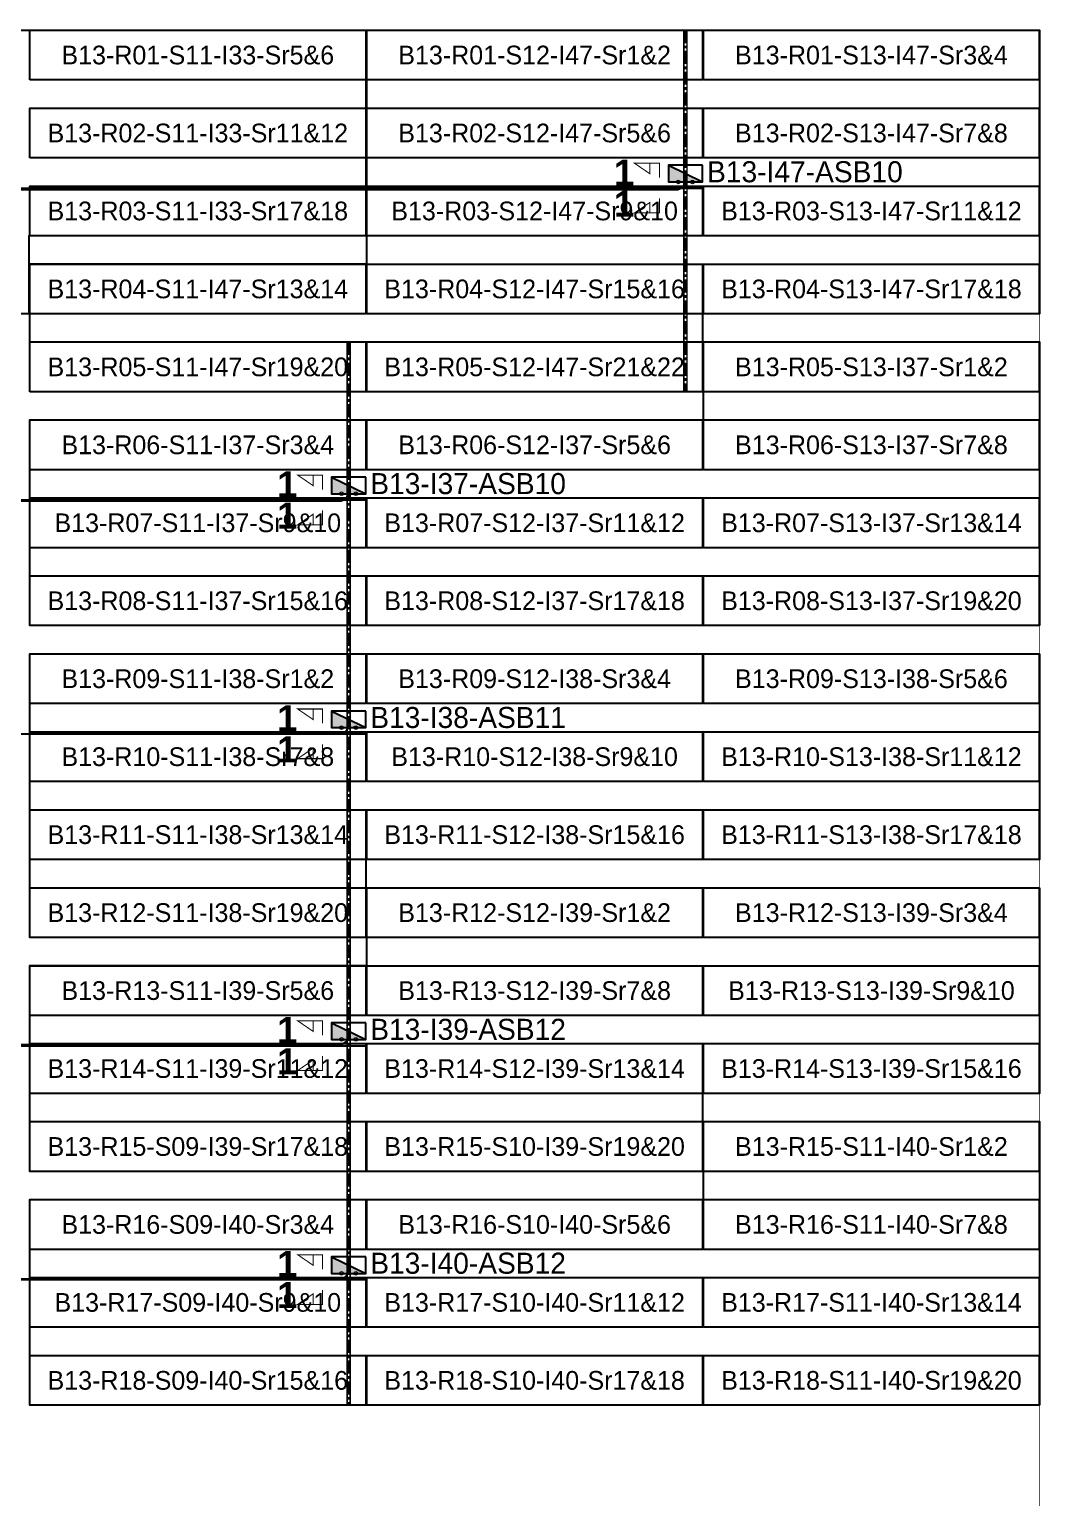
# Model space of a CAD drawing. Header units: metres. Extents: x 531333 to 531754, y 2674782 to 2675087.
# Drawn here: x 531657 to 531754.1, y 2674945.4 to 2675086.7 of the extents above; entities that cross this region are included whole.
import ezdxf
from ezdxf.enums import TextEntityAlignment as Align

# ---------------------------------------------------------------- set-up
doc = ezdxf.new("R2010")
doc.units = ezdxf.units.M
doc.header["$MEASUREMENT"] = 0
doc.linetypes.add('CENTER', pattern=[2, 1.25, -0.25, 0.25, -0.25])
doc.layers.add('Boundary-12.5 MW Block', color=6, linetype='Continuous', lineweight=9)
doc.layers.add('PILE', color=1, linetype='Continuous', lineweight=15)
for name, color, linetype in [('DC Trench BL-13', 40, 'Continuous'), ('E-Inverter Grouping', 2, 'Continuous'), ('Inverter Block-13', 7, 'Continuous'), ('LT Cable(AG) INV to LT Panel BL-13', 2, 'Continuous'), ('Messenger Wire Block-13 (Master Path)', 30, 'Continuous'), ('Messenger Wire Block-13 (MW Path)', 191, 'Continuous'), ('MMS Table Block-13', 8, 'Continuous'), ('Plan Line - DC BL-13', 40, 'Continuous'), ('Section Marking BL-13', 2, 'Continuous')]:
    doc.layers.add(name, color=color, linetype=linetype)
doc.styles.add('BoldTextStyle', font='arialbd.ttf')
doc.styles.get("Standard").update_dxf_attribs({"font": 'Adani Regular.ttf'})

# ---------------------------------------------------------------- blocks, each defined once
blk = doc.blocks.new('MMS Table (32.292 x 4.788)')
at = {"color": 0}
blk.add_lwpolyline([(0, -0.002), (0, 4.786), (32.292, 4.786), (32.292, -0.002)], close=True, dxfattribs=at)
at = {"color": 7}
blk.add_attdef('ID1', text='', height=1.8, dxfattribs=at).set_placement((16.146, 2.392), align=Align.MIDDLE_CENTER)
blk = doc.blocks.new('Inverter Block')
h = blk.add_hatch(color=0)
h.dxf.hatch_style = 1
h.paths.add_polyline_path([(-1.46, 2.27), (-1.46, 0.85), (1.46, 0.85)])
at = {"color": 0}
blk.add_lwpolyline([(1.46, 2.27), (-1.46, 2.27), (-1.46, 0.85), (1.46, 0.85)], close=True, dxfattribs=at)
blk.add_lwpolyline([(-1.46, 2.27), (1.46, 0.85)], dxfattribs=at)
at = {"layer": 'PILE'}
for centre in [(-0.61, 0.85), (0.61, 0.85)]:
    blk.add_circle(centre, 0.156, dxfattribs=at)
at = {"color": 7}
blk.add_attdef('ID', (-1.46, 3.01), '', height=1.8, dxfattribs=at)

msp = doc.modelspace()

# ---------------------------------------------------------------- linework, layer by layer
at = {"layer": 'Boundary-12.5 MW Block', "const_width": 0.05}
msp.add_lwpolyline([(531333.1, 2675086.58), (531754.1, 2675086.58), (531754.1, 2674781.79), (531365.49, 2674781.79), (531365.49, 2674916.79), (531333.1, 2674916.79)], close=True, dxfattribs=at)
at = {"layer": 'DC Trench BL-13', "color": 40, "const_width": 0.15}
for points in [[(531720.21, 2675086.58), (531719.91, 2675086.58), (531719.91, 2675051.79), (531720.21, 2675051.79)], [(531687.82, 2675056.58), (531687.52, 2675056.58), (531687.52, 2674954.29), (531687.82, 2674954.29)]]:
    msp.add_lwpolyline(points, close=True, dxfattribs=at)
at = {"layer": 'E-Inverter Grouping'}
for points in [[(531689.31, 2675066.79), (531656.92, 2675066.79), (531656.92, 2675059.29), (531592.24, 2675059.29), (531592.24, 2675086.58), (531689.31, 2675086.58)], [(531657.02, 2675051.79), (531657.02, 2675064.08), (531689.41, 2675064.08), (531689.41, 2675086.58), (531754.1, 2675086.58), (531754.1, 2675059.29), (531721.7, 2675059.29), (531721.7, 2675051.79)]]:
    msp.add_lwpolyline(points, close=True, dxfattribs=at)
at = {"layer": 'E-Inverter Grouping', "color": 3}
for points in [[(531754.1, 2675029.29), (531657.02, 2675029.29), (531657.02, 2675049.08), (531721.8, 2675049.08), (531721.8, 2675056.58), (531754.1, 2675056.58)], [(531754.1, 2675026.58), (531754.1, 2675006.79), (531689.31, 2675006.79), (531689.31, 2674999.29), (531657.02, 2674999.29), (531657.02, 2675026.58)], [(531754.1, 2675004.08), (531754.1, 2674984.29), (531721.7, 2674984.29), (531721.7, 2674976.79), (531657.02, 2674976.79), (531657.02, 2674996.58), (531689.41, 2674996.58), (531689.41, 2675004.08)], [(531754.1, 2674954.29), (531657.02, 2674954.29), (531657.02, 2674974.08), (531721.8, 2674974.08), (531721.8, 2674981.58), (531754.1, 2674981.58)]]:
    msp.add_lwpolyline(points, close=True, dxfattribs=at)
at = {"layer": 'LT Cable(AG) INV to LT Panel BL-13', "color": 5}
for points in [[(531555.53, 2674969.95), (531552.06, 2674969.95, -0.414214), (531551.16, 2674970.85), (531551.16, 2674973.89, 0.214019), (531550.86, 2674974.57), (531544.14, 2674980.54, -0.214019), (531543.84, 2674981.22), (531543.84, 2674982.86, -0.0289), (531543.85, 2674982.96), (531543.9, 2674983.44, 0.028904), (531543.91, 2674983.54), (531543.91, 2675070.34, -0.414219), (531544.81, 2675071.24), (531719.16, 2675071.24, 0.414214), (531720.06, 2675072.14), (531720.06, 2675072.69)], [(531555.53, 2674969.9), (531552.01, 2674969.9, -0.414214), (531551.11, 2674970.8), (531551.11, 2674973.87, 0.214019), (531550.81, 2674974.54), (531544.09, 2674980.52, -0.214019), (531543.79, 2674981.19), (531543.79, 2674982.86, -0.0289), (531543.8, 2674982.96), (531543.85, 2674983.44, 0.028904), (531543.86, 2674983.55), (531543.86, 2675040.39, -0.414219), (531544.76, 2675041.29), (531686.77, 2675041.29, 0.414214), (531687.67, 2675042.19), (531687.67, 2675042.69)], [(531553.59, 2674969.83), (531551.93, 2674969.83, -0.414214), (531551.03, 2674970.73), (531551.03, 2674973.84, 0.214019), (531550.73, 2674974.51), (531544.02, 2674980.49, -0.214019), (531543.72, 2674981.16), (531543.72, 2674982.86, -0.0289), (531543.72, 2674982.97), (531543.78, 2674983.45, 0.028904), (531543.78, 2674983.55), (531543.78, 2675017.97, -0.414219), (531544.68, 2675018.87), (531686.77, 2675018.87, 0.414214), (531687.67, 2675019.77), (531687.67, 2675020.19)], [(531551.52, 2674969.75, -0.32196), (531550.91, 2674970.6), (531550.91, 2674973.78, 0.214019), (531550.61, 2674974.45), (531543.89, 2674980.43, -0.214019), (531543.59, 2674981.1), (531543.59, 2674982.87, -0.0289), (531543.6, 2674982.97), (531543.65, 2674983.45, 0.028904), (531543.66, 2674983.56), (531543.66, 2674988.09, -0.414219), (531544.56, 2674988.99), (531686.77, 2674988.99, 0.414214), (531687.67, 2674989.89), (531687.67, 2674990.19)], [(531551.52, 2674969.82, -0.305689), (531550.96, 2674970.65), (531550.96, 2674973.8, 0.214019), (531550.66, 2674974.48), (531543.94, 2674980.45, -0.214019), (531543.64, 2674981.13), (531543.64, 2674982.87, -0.0289), (531543.65, 2674982.97), (531543.7, 2674983.45, 0.028904), (531543.71, 2674983.55), (531543.71, 2674988.04, -0.414219), (531544.61, 2674988.94), (531606.08, 2674988.94, -0.414214), (531606.98, 2674988.04), (531606.98, 2674967.34, 0.414214), (531607.88, 2674966.44), (531686.77, 2674966.44, 0.414214), (531687.67, 2674967.34), (531687.67, 2674967.69)]]:
    msp.add_lwpolyline(points, format="xyb", dxfattribs=at)
at = {"layer": 'Messenger Wire Block-13 (Master Path)'}
for points in [[(531543.77, 2675071.38), (531721.7, 2675071.38)], [(531543.77, 2675041.38), (531689.31, 2675041.38)], [(531543.77, 2675018.88), (531689.31, 2675018.88)], [(531543.77, 2674988.88), (531689.31, 2674988.88)], [(531606.92, 2674966.38), (531689.31, 2674966.38)]]:
    msp.add_lwpolyline(points, dxfattribs=at)
at = {"layer": 'Messenger Wire Block-13 (MW Path)', "const_width": 0.1}
for points in [[(531543.77, 2675071.38), (531721.7, 2675071.38)], [(531543.77, 2675041.38), (531689.31, 2675041.38)], [(531543.77, 2675018.88), (531689.31, 2675018.88)], [(531543.77, 2674988.88), (531689.31, 2674988.88)], [(531606.92, 2674966.38), (531689.31, 2674966.38)]]:
    msp.add_lwpolyline(points, dxfattribs=at)
at = {"layer": 'Plan Line - DC BL-13', "color": 6, "linetype": 'CENTER'}
for points in [[(531720.06, 2675086.58), (531720.06, 2675051.79)], [(531687.67, 2675056.58), (531687.67, 2674954.29)]]:
    msp.add_lwpolyline(points, dxfattribs=at)
at = {"layer": 'Section Marking BL-13', "color": 94, "lineweight": 35, "true_color": 0x00a500, "const_width": 0.1}
for points in [[(531717.56, 2675072.38), (531717.56, 2675073.77), (531715.16, 2675073.77), (531716.64, 2675072.76), (531716.64, 2675073.77)], [(531717.56, 2675070.38), (531717.56, 2675068.99), (531715.16, 2675068.99), (531716.64, 2675070), (531716.64, 2675068.99)], [(531685.17, 2675042.38), (531685.17, 2675043.77), (531682.77, 2675043.77), (531684.25, 2675042.76), (531684.25, 2675043.77)], [(531685.17, 2675040.38), (531685.17, 2675038.99), (531682.77, 2675038.99), (531684.25, 2675040), (531684.25, 2675038.99)], [(531685.17, 2675019.88), (531685.17, 2675021.27), (531682.77, 2675021.27), (531684.25, 2675020.26), (531684.25, 2675021.27)], [(531685.17, 2675017.88), (531685.17, 2675016.49), (531682.77, 2675016.49), (531684.25, 2675017.5), (531684.25, 2675016.49)], [(531685.17, 2674989.88), (531685.17, 2674991.27), (531682.77, 2674991.27), (531684.25, 2674990.26), (531684.25, 2674991.27)], [(531685.17, 2674987.88), (531685.17, 2674986.49), (531682.77, 2674986.49), (531684.25, 2674987.5), (531684.25, 2674986.49)], [(531685.17, 2674967.38), (531685.17, 2674968.77), (531682.77, 2674968.77), (531684.25, 2674967.76), (531684.25, 2674968.77)], [(531685.17, 2674965.38), (531685.17, 2674963.99), (531682.77, 2674963.99), (531684.25, 2674965), (531684.25, 2674963.99)]]:
    msp.add_lwpolyline(points, dxfattribs=at)

# ---------------------------------------------------------------- block references
at = {"layer": 'Inverter Block-13'}
ref = msp.add_blockref('Inverter Block', (531720.06, 2675071.02), dxfattribs=dict(at, xscale=1.124999999976148, yscale=1.124999999976148, zscale=1.124999999976148))
ref.add_attrib('ID', 'B13-I47-ASB10', (531722.14, 2675071.94), dxfattribs={"layer": '0', "color": 7, "height": 2.025})
ref = msp.add_blockref('Inverter Block', (531687.67, 2675041.02), dxfattribs=dict(at, xscale=1.124999999976148, yscale=1.124999999976148, zscale=1.124999999976148))
ref.add_attrib('ID', 'B13-I37-ASB10', (531689.75, 2675041.94), dxfattribs={"layer": '0', "color": 7, "height": 2.025})
ref = msp.add_blockref('Inverter Block', (531687.67, 2675018.52), dxfattribs=dict(at, xscale=1.124999999976148, yscale=1.124999999976148, zscale=1.124999999976148))
ref.add_attrib('ID', 'B13-I38-ASB11', (531689.75, 2675019.44), dxfattribs={"layer": '0', "color": 7, "height": 2.025})
ref = msp.add_blockref('Inverter Block', (531687.67, 2674988.52), dxfattribs=dict(at, xscale=1.124999999976148, yscale=1.124999999976148, zscale=1.124999999976148))
ref.add_attrib('ID', 'B13-I39-ASB12', (531689.75, 2674989.44), dxfattribs={"layer": '0', "color": 7, "height": 2.025})
ref = msp.add_blockref('Inverter Block', (531687.67, 2674966.02), dxfattribs=dict(at, xscale=1.124999999976148, yscale=1.124999999976148, zscale=1.124999999976148))
ref.add_attrib('ID', 'B13-I40-ASB12', (531689.75, 2674966.94), dxfattribs={"layer": '0', "color": 7, "height": 2.025})
at = {"layer": 'MMS Table Block-13'}
for p, values in [((531657.02, 2675081.79), {'ID1': 'B13-R01-S11-I33-Sr5&6'}), ((531689.41, 2675081.79), {'ID1': 'B13-R01-S12-I47-Sr1&2'}), ((531721.8, 2675081.79), {'ID1': 'B13-R01-S13-I47-Sr3&4'}), ((531657.02, 2675074.29), {'ID1': 'B13-R02-S11-I33-Sr11&12'}), ((531689.41, 2675074.29), {'ID1': 'B13-R02-S12-I47-Sr5&6'}), ((531721.8, 2675074.29), {'ID1': 'B13-R02-S13-I47-Sr7&8'}), ((531657.02, 2675066.79), {'ID1': 'B13-R03-S11-I33-Sr17&18'}), ((531689.41, 2675066.79), {'ID1': 'B13-R03-S12-I47-Sr9&10'}), ((531721.8, 2675066.79), {'ID1': 'B13-R03-S13-I47-Sr11&12'}), ((531657.02, 2675059.29), {'ID1': 'B13-R04-S11-I47-Sr13&14'}), ((531689.41, 2675059.29), {'ID1': 'B13-R04-S12-I47-Sr15&16'}), ((531721.8, 2675059.29), {'ID1': 'B13-R04-S13-I47-Sr17&18'}), ((531657.02, 2675051.79), {'ID1': 'B13-R05-S11-I47-Sr19&20'}), ((531689.41, 2675051.79), {'ID1': 'B13-R05-S12-I47-Sr21&22'}), ((531721.8, 2675051.79), {'ID1': 'B13-R05-S13-I37-Sr1&2'}), ((531657.02, 2675044.29), {'ID1': 'B13-R06-S11-I37-Sr3&4'}), ((531689.41, 2675044.29), {'ID1': 'B13-R06-S12-I37-Sr5&6'}), ((531721.8, 2675044.29), {'ID1': 'B13-R06-S13-I37-Sr7&8'}), ((531657.02, 2675036.79), {'ID1': 'B13-R07-S11-I37-Sr9&10'}), ((531689.41, 2675036.79), {'ID1': 'B13-R07-S12-I37-Sr11&12'}), ((531721.8, 2675036.79), {'ID1': 'B13-R07-S13-I37-Sr13&14'}), ((531657.02, 2675029.29), {'ID1': 'B13-R08-S11-I37-Sr15&16'}), ((531689.41, 2675029.29), {'ID1': 'B13-R08-S12-I37-Sr17&18'}), ((531721.8, 2675029.29), {'ID1': 'B13-R08-S13-I37-Sr19&20'}), ((531657.02, 2675021.79), {'ID1': 'B13-R09-S11-I38-Sr1&2'}), ((531689.41, 2675021.79), {'ID1': 'B13-R09-S12-I38-Sr3&4'}), ((531721.8, 2675021.79), {'ID1': 'B13-R09-S13-I38-Sr5&6'}), ((531657.02, 2675014.29), {'ID1': 'B13-R10-S11-I38-Sr7&8'}), ((531689.41, 2675014.29), {'ID1': 'B13-R10-S12-I38-Sr9&10'}), ((531721.8, 2675014.29), {'ID1': 'B13-R10-S13-I38-Sr11&12'}), ((531657.02, 2675006.79), {'ID1': 'B13-R11-S11-I38-Sr13&14'}), ((531689.41, 2675006.79), {'ID1': 'B13-R11-S12-I38-Sr15&16'}), ((531721.8, 2675006.79), {'ID1': 'B13-R11-S13-I38-Sr17&18'}), ((531657.02, 2674999.29), {'ID1': 'B13-R12-S11-I38-Sr19&20'}), ((531689.41, 2674999.29), {'ID1': 'B13-R12-S12-I39-Sr1&2'}), ((531721.8, 2674999.29), {'ID1': 'B13-R12-S13-I39-Sr3&4'}), ((531657.02, 2674991.79), {'ID1': 'B13-R13-S11-I39-Sr5&6'}), ((531689.41, 2674991.79), {'ID1': 'B13-R13-S12-I39-Sr7&8'}), ((531721.8, 2674991.79), {'ID1': 'B13-R13-S13-I39-Sr9&10'}), ((531657.02, 2674984.29), {'ID1': 'B13-R14-S11-I39-Sr11&12'}), ((531689.41, 2674984.29), {'ID1': 'B13-R14-S12-I39-Sr13&14'}), ((531721.8, 2674984.29), {'ID1': 'B13-R14-S13-I39-Sr15&16'}), ((531657.02, 2674976.79), {'ID1': 'B13-R15-S09-I39-Sr17&18'}), ((531689.41, 2674976.79), {'ID1': 'B13-R15-S10-I39-Sr19&20'}), ((531721.8, 2674976.79), {'ID1': 'B13-R15-S11-I40-Sr1&2'}), ((531657.02, 2674969.29), {'ID1': 'B13-R16-S09-I40-Sr3&4'}), ((531689.41, 2674969.29), {'ID1': 'B13-R16-S10-I40-Sr5&6'}), ((531721.8, 2674969.29), {'ID1': 'B13-R16-S11-I40-Sr7&8'}), ((531657.02, 2674961.79), {'ID1': 'B13-R17-S09-I40-Sr9&10'}), ((531689.41, 2674961.79), {'ID1': 'B13-R17-S10-I40-Sr11&12'}), ((531721.8, 2674961.79), {'ID1': 'B13-R17-S11-I40-Sr13&14'}), ((531657.02, 2674954.29), {'ID1': 'B13-R18-S09-I40-Sr15&16'}), ((531689.41, 2674954.29), {'ID1': 'B13-R18-S10-I40-Sr17&18'}), ((531721.8, 2674954.29), {'ID1': 'B13-R18-S11-I40-Sr19&20'})]:
    msp.add_blockref('MMS Table (32.292 x 4.788)', p, dxfattribs=at).add_auto_attribs(values)

# ---------------------------------------------------------------- texts
at = {"layer": 'Section Marking BL-13', "color": 94, "true_color": 0x00a500, "style": 'BoldTextStyle'}
for p in [(531714.16, 2675072.88), (531714.16, 2675069.88), (531681.77, 2675042.88), (531681.77, 2675039.88), (531681.77, 2675020.38), (531681.77, 2675017.38), (531681.77, 2674990.38), (531681.77, 2674987.38), (531681.77, 2674967.88), (531681.77, 2674964.88)]:
    msp.add_text('1', height=2.5, dxfattribs=at).set_placement(p, align=Align.MIDDLE_CENTER)

doc.saveas('drawing.dxf')
